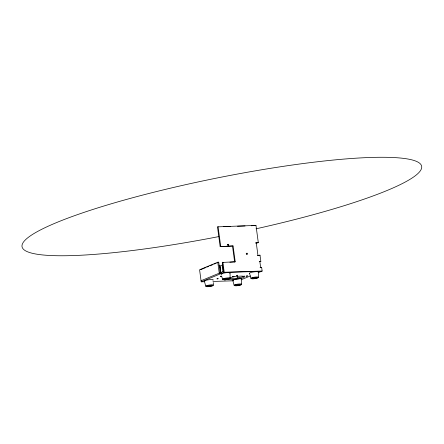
<?xml version="1.0" encoding="UTF-8"?>
<svg xmlns="http://www.w3.org/2000/svg" width="444" height="444" viewBox="0 0 444 444"><rect width="100%" height="100%" fill="white"/><g stroke="black" fill="none" stroke-linecap="round" stroke-linejoin="round"><path stroke-width="0.67" d="M224.609 279.887L226.085 279.687L224.636 279.931M246.12 276.135L247.597 275.935M247.591 275.974L246.131 276.168M217.016 278.832L218.098 278.688M218.093 278.732L217.027 278.876M258.308 242.679L255.683 242.979L258.308 242.679L255.977 225.408L217.482 226.856L220.152 246.598L233.078 245.965L235.22 261.799L229.848 262.193M255.977 225.408L251.271 225.774M220.152 246.598L233.078 245.965M217.771 262.221L219.253 273.177L220.207 273.143L218.726 262.188L217.771 262.221L199.578 269.774L201.204 281.823L204.656 281.712M200.533 269.741L205.55 267.66M206.81 267.138L208.691 266.356M209.945 265.834L213.081 264.535M214.335 264.014L216.217 263.231M217.471 262.709L218.726 262.188M261.583 271.29L223.654 272.505L222.294 262.432L235.22 261.799M222.921 264.779L219.985 265.995L220.934 273.027M222.766 265.928L222.2 266.167L222.944 271.645M257.37 255.489L260.001 255.189L260.839 261.388L259.268 261.655L260.839 261.388M260.001 255.189L258.058 255.467M201.06 280.73L223.51 271.406M201.204 281.823L224.22 272.266L262.149 271.051L261.633 267.266L260.062 267.532M261.066 267.499L261.633 267.266M241.003 279.831L250.355 275.952M258.464 272.583L262.149 271.051M238.595 278.166L239.449 278.16M223.687 226.656L230.586 226.434M237.479 226.218L245.066 225.974M222.294 262.432L223.665 262.387M212.931 281.452L233.616 280.786M219.081 265.817L219.575 265.873M249.534 273.243L250.882 278.305M232.745 280.214L234.093 285.276M221.845 276.684L222.516 279.215M204.379 281.119L205.727 286.186M259.834 261.422L260.628 267.294M256.249 242.746L257.936 255.256M237.579 276.224L237.851 278.216M232.512 246.204L234.654 262.038M218.048 226.623L220.718 246.365M222.86 262.199L224.22 272.266M219.935 266.017L220.884 273.049M258.408 272.067L258.458 277.289A3.824 0.633 -7.7 0 1 252.697 278.577A3.824 0.633 -7.7 0 1 252.847 277.456A3.824 0.633 -7.7 0 1 258.458 277.289M241.619 279.037L241.669 284.265A3.824 0.633 -7.7 0 1 235.908 285.548A3.824 0.633 -7.7 0 1 236.058 284.426A3.824 0.633 -7.7 0 1 241.669 284.265M230.092 278.199A3.824 0.633 -7.7 0 0 224.486 278.366A3.824 0.633 -7.7 0 0 224.331 279.487A3.824 0.633 -7.7 0 0 230.092 278.199L230.048 272.977M213.281 282.567L213.303 285.17A3.824 0.633 -7.7 0 1 207.542 286.458A3.824 0.633 -7.7 0 1 207.698 285.337A3.824 0.633 -7.7 0 1 213.303 285.17M246.187 253.457A0.561 0.472 67.4 0 1 246.87 253.768A0.561 0.472 67.4 0 1 246.636 254.484M227.567 244.516A0.561 0.472 67.4 0 1 228.005 245.526M244.35 275.968A8.591 1.421 -7.7 0 1 238.223 277.911A8.591 1.421 -7.7 0 1 229.481 278.61M229.892 277.761A8.591 1.421 -7.7 0 1 243.423 276.229A8.591 1.421 -7.7 0 1 238.267 279.021A8.591 1.421 -7.7 0 1 227.589 279.01M204.889 281.363A4.484 0.738 -7.7 0 1 208.597 279.781A4.484 0.738 -7.7 0 1 212.931 280.242M221.845 274.42A4.484 0.738 -7.7 0 1 225.219 272.832A4.484 0.738 -7.7 0 1 229.72 273.265M233.255 280.453A4.484 0.738 -7.7 0 1 236.957 278.871A4.484 0.738 -7.7 0 1 241.292 279.332M249.783 273.415A4.484 0.738 -7.7 0 1 253.913 271.878A4.484 0.738 -7.7 0 1 258.197 272.294M218.809 236.585A203.79 28.904 -11.4 0 1 44.467 227.95A203.79 28.904 -11.4 0 1 383.222 157.276A203.79 28.904 -11.4 0 1 256.016 228.821M232.617 276.557L234.082 276.368L232.645 276.534M220.435 276.296L221.506 276.157L220.435 276.296M236.558 275.397L237.629 275.258L236.569 275.385M246.525 253.591A0.561 0.472 67.4 0 0 247.203 254.246A0.561 0.472 67.4 0 0 247.297 253.324A0.561 0.472 67.4 0 0 246.525 253.591M227.789 244.711A0.561 0.472 67.4 0 0 228.482 245.343A0.561 0.472 67.4 0 0 228.549 244.411A0.561 0.472 67.4 0 0 227.789 244.711M207.781 286.702A3.452 0.572 -7.7 0 0 212.981 285.536A3.452 0.572 -7.7 0 0 207.914 285.686A3.452 0.572 -7.7 0 0 207.781 286.702M224.57 279.726A3.452 0.572 -7.7 0 0 229.77 278.566A3.452 0.572 -7.7 0 0 224.703 278.715A3.452 0.572 -7.7 0 0 224.57 279.726M236.141 285.792A3.452 0.572 -7.7 0 0 241.342 284.632A3.452 0.572 -7.7 0 0 236.28 284.776A3.452 0.572 -7.7 0 0 236.141 285.792M252.93 278.821A3.452 0.572 -7.7 0 0 258.131 277.655A3.452 0.572 -7.7 0 0 253.069 277.805A3.452 0.572 -7.7 0 0 252.93 278.821"/></g></svg>
